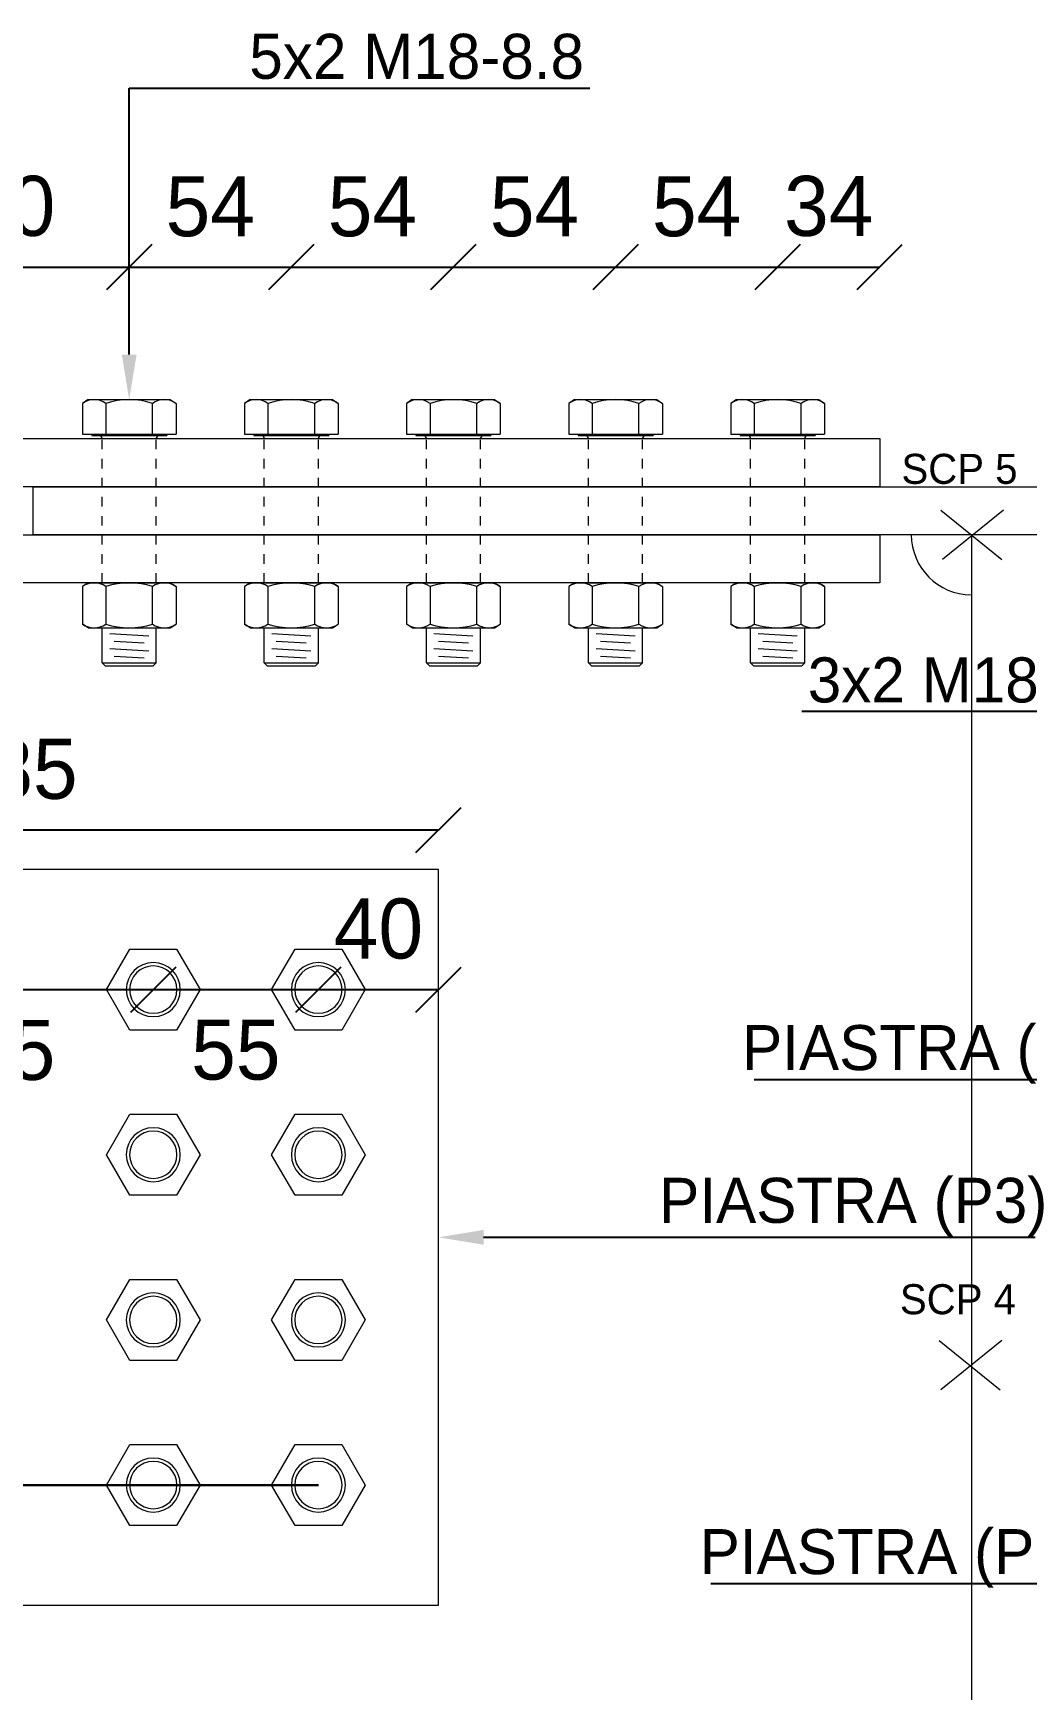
# Model space of a CAD drawing. Header units: millimetres. Extents: x -6949 to 549764, y -83146 to 127128.
# Drawn here: x 51144 to 51475, y -46361 to -45809 of the extents above; entities that cross this region are included whole.
import ezdxf
from ezdxf import colors
from ezdxf.entities.mleader import LeaderData, LeaderLine
from ezdxf.math import Vec2, Vec3

# ---------------------------------------------------------------- set-up
doc = ezdxf.new("R2010")
doc.units = ezdxf.units.MM
doc.linetypes.add('Tratto', pattern=[6.35, 3.175, -3.175])
for name, color, linetype, lineweight in [('bulloni', 5, 'Continuous', 9), ('piastra', 6, 'Continuous', 18), ('S-COLS', 7, 'Continuous', 18), ('tratteggio', 253, 'Tratto', 15)]:
    doc.layers.add(name, color=color, linetype=linetype, lineweight=lineweight)
doc.layers.add('quote', color=7, linetype='Continuous', lineweight=5, true_color=0x383838)
doc.styles.get("Standard").update_dxf_attribs({"font": ''})
doc.styles.get('Standard').set_extended_font_data('Bahnschrift Light')
doc.dimstyles.new('Q 1_15', dxfattribs={"dimtxt": 20, "dimasz": 15, "dimexe": 0.18, "dimexo": 0.0625, "dimgap": 10, "dimtad": 2, "dimdec": 0, "dimzin": 0, "dimdsep": 46, "dimtxsty": 'Standard', "dimblk": 'OBLIQUE', "dimcen": 0, "dimse1": 1, "dimse2": 1, "dimadec": 0, "dimazin": 0, "dimtfac": 1, "dimtdec": 0, "dimtofl": 0, "dimtmove": 1, "dimatfit": 3, "dimfxl": 1, "dimtolj": 1, "dimtzin": 0, "dimarcsym": 1})

# ---------------------------------------------------------------- blocks, each defined once
blk = doc.blocks.new('*U133')
at = {"layer": 'bulloni'}
blk.add_lwpolyline([(-15.59, 0), (-7.79, -13.5), (7.79, -13.5), (15.59, 0), (7.79, 13.5), (-7.79, 13.5)], close=True, dxfattribs=at)
for radius in [9, 7.88]:
    blk.add_circle((0, 0), radius, dxfattribs=at)
blk = doc.blocks.new('*U134')
at = {"color": 0, "linetype": 'ByBlock', "lineweight": -2, "transparency": 16777216}
for p in [(0, 0), (55, 0), (0, -55), (55, -55), (0, -110), (55, -110), (0, -165), (55, -165)]:
    blk.add_blockref('*U133', p, dxfattribs=at)
blk = doc.blocks.new('_Oblique')
at = {"color": 0, "linetype": 'ByBlock', "lineweight": -2}
blk.add_line((-0.5, -0.5), (0.5, 0.5), dxfattribs=at)
blk = doc.blocks.new('*D953')
at = {"layer": 'Defpoints', "color": 0, "transparency": 16777216}
for p in [(51278.8, -46074.46), (50993.78, -46087.64), (51278.8, -46087.64)]:
    blk.add_point(p, dxfattribs=at)
at = {"layer": 'quote', "color": 0, "lineweight": -2, "transparency": 16777216}
blk.add_line((50993.78, -46074.46), (51278.8, -46074.46), dxfattribs=at)
at = {"layer": 'quote', "color": 0, "lineweight": -2, "transparency": 16777216, "xscale": 15, "yscale": 15, "zscale": 15, "rotation": 180}
blk.add_blockref('_Oblique', (50993.78, -46074.46), dxfattribs=at)
at = {"layer": 'quote', "color": 0, "lineweight": -2, "transparency": 16777216, "xscale": 15, "yscale": 15, "zscale": 15}
blk.add_blockref('_Oblique', (51278.8, -46074.46), dxfattribs=at)
at = {"layer": 'quote', "color": 0, "transparency": 16777216, "insert": (51136.29, -46054.25), "char_height": 20, "attachment_point": 5}
blk.add_mtext('\\A1;285', dxfattribs=at)
blk = doc.blocks.new('*D955')
at = {"layer": 'Defpoints', "color": 0, "transparency": 16777216}
for p in [(51088.78, -46127.64), (51183.8, -46127.64), (51183.8, -46127.64)]:
    blk.add_point(p, dxfattribs=at)
at = {"layer": 'quote', "color": 0, "lineweight": -2, "transparency": 16777216}
blk.add_line((51088.78, -46127.64), (51183.8, -46127.64), dxfattribs=at)
at = {"layer": 'quote', "color": 0, "lineweight": -2, "transparency": 16777216, "xscale": 15, "yscale": 15, "zscale": 15, "rotation": 180}
blk.add_blockref('_Oblique', (51088.78, -46127.64), dxfattribs=at)
at = {"layer": 'quote', "color": 0, "lineweight": -2, "transparency": 16777216, "xscale": 15, "yscale": 15, "zscale": 15}
blk.add_blockref('_Oblique', (51183.8, -46127.64), dxfattribs=at)
at = {"layer": 'quote', "color": 0, "transparency": 16777216, "insert": (51136.29, -46147.85), "char_height": 20, "attachment_point": 5}
blk.add_mtext('\\A1;95', dxfattribs=at)
blk = doc.blocks.new('*D956')
at = {"layer": 'Defpoints', "color": 0, "transparency": 16777216}
for p in [(51183.8, -46127.64), (51238.8, -46127.64), (51238.8, -46127.64)]:
    blk.add_point(p, dxfattribs=at)
at = {"layer": 'quote', "color": 0, "lineweight": -2, "transparency": 16777216}
blk.add_line((51183.8, -46127.64), (51238.8, -46127.64), dxfattribs=at)
at = {"layer": 'quote', "color": 0, "lineweight": -2, "transparency": 16777216, "xscale": 15, "yscale": 15, "zscale": 15, "rotation": 180}
blk.add_blockref('_Oblique', (51183.8, -46127.64), dxfattribs=at)
at = {"layer": 'quote', "color": 0, "lineweight": -2, "transparency": 16777216, "xscale": 15, "yscale": 15, "zscale": 15}
blk.add_blockref('_Oblique', (51238.8, -46127.64), dxfattribs=at)
at = {"layer": 'quote', "color": 0, "transparency": 16777216, "insert": (51211.3, -46147.75), "char_height": 20, "attachment_point": 5}
blk.add_mtext('\\A1;55', dxfattribs=at)
blk = doc.blocks.new('*D957')
at = {"layer": 'Defpoints', "color": 0, "transparency": 16777216}
for p in [(51238.8, -46127.64), (51278.8, -46127.64), (51278.8, -46127.64)]:
    blk.add_point(p, dxfattribs=at)
at = {"layer": 'quote', "color": 0, "lineweight": -2, "transparency": 16777216}
blk.add_line((51238.8, -46127.64), (51278.8, -46127.64), dxfattribs=at)
at = {"layer": 'quote', "color": 0, "lineweight": -2, "transparency": 16777216, "xscale": 15, "yscale": 15, "zscale": 15, "rotation": 180}
blk.add_blockref('_Oblique', (51238.8, -46127.64), dxfattribs=at)
at = {"layer": 'quote', "color": 0, "lineweight": -2, "transparency": 16777216, "xscale": 15, "yscale": 15, "zscale": 15}
blk.add_blockref('_Oblique', (51278.8, -46127.64), dxfattribs=at)
at = {"layer": 'quote', "color": 0, "transparency": 16777216, "insert": (51258.8, -46107.42), "char_height": 20, "attachment_point": 5}
blk.add_mtext('\\A1;40', dxfattribs=at)
blk = doc.blocks.new('*D966')
at = {"layer": 'Defpoints', "color": 0, "transparency": 16777216}
for p in [(51175.78, -45886.98), (51096.8, -45931.14), (51175.78, -45931.14)]:
    blk.add_point(p, dxfattribs=at)
at = {"layer": 'quote', "color": 0, "lineweight": -2, "transparency": 16777216}
blk.add_line((51096.8, -45886.98), (51175.78, -45886.98), dxfattribs=at)
at = {"layer": 'quote', "color": 0, "lineweight": -2, "transparency": 16777216, "xscale": 15, "yscale": 15, "zscale": 15, "rotation": 180}
blk.add_blockref('_Oblique', (51096.8, -45886.98), dxfattribs=at)
at = {"layer": 'quote', "color": 0, "lineweight": -2, "transparency": 16777216, "xscale": 15, "yscale": 15, "zscale": 15}
blk.add_blockref('_Oblique', (51175.78, -45886.98), dxfattribs=at)
at = {"layer": 'quote', "color": 0, "transparency": 16777216, "insert": (51136.29, -45866.75), "char_height": 20, "attachment_point": 5}
blk.add_mtext('\\A1;80', dxfattribs=at)
blk = doc.blocks.new('*D967')
at = {"layer": 'Defpoints', "color": 0, "transparency": 16777216}
for p in [(51229.78, -45886.98), (51175.78, -45931.14), (51229.78, -45931.14)]:
    blk.add_point(p, dxfattribs=at)
at = {"layer": 'quote', "color": 0, "lineweight": -2, "transparency": 16777216}
blk.add_line((51175.78, -45886.98), (51229.78, -45886.98), dxfattribs=at)
at = {"layer": 'quote', "color": 0, "lineweight": -2, "transparency": 16777216, "xscale": 15, "yscale": 15, "zscale": 15, "rotation": 180}
blk.add_blockref('_Oblique', (51175.78, -45886.98), dxfattribs=at)
at = {"layer": 'quote', "color": 0, "lineweight": -2, "transparency": 16777216, "xscale": 15, "yscale": 15, "zscale": 15}
blk.add_blockref('_Oblique', (51229.78, -45886.98), dxfattribs=at)
at = {"layer": 'quote', "color": 0, "transparency": 16777216, "insert": (51202.78, -45866.88), "char_height": 20, "attachment_point": 5}
blk.add_mtext('\\A1;54', dxfattribs=at)
blk = doc.blocks.new('*D968')
at = {"layer": 'Defpoints', "color": 0, "transparency": 16777216}
for p in [(51283.78, -45886.98), (51229.78, -45931.14), (51283.78, -45931.14)]:
    blk.add_point(p, dxfattribs=at)
at = {"layer": 'quote', "color": 0, "lineweight": -2, "transparency": 16777216}
blk.add_line((51229.78, -45886.98), (51283.78, -45886.98), dxfattribs=at)
at = {"layer": 'quote', "color": 0, "lineweight": -2, "transparency": 16777216, "xscale": 15, "yscale": 15, "zscale": 15, "rotation": 180}
blk.add_blockref('_Oblique', (51229.78, -45886.98), dxfattribs=at)
at = {"layer": 'quote', "color": 0, "lineweight": -2, "transparency": 16777216, "xscale": 15, "yscale": 15, "zscale": 15}
blk.add_blockref('_Oblique', (51283.78, -45886.98), dxfattribs=at)
at = {"layer": 'quote', "color": 0, "transparency": 16777216, "insert": (51256.78, -45866.88), "char_height": 20, "attachment_point": 5}
blk.add_mtext('\\A1;54', dxfattribs=at)
blk = doc.blocks.new('*D969')
at = {"layer": 'Defpoints', "color": 0, "transparency": 16777216}
for p in [(51337.78, -45886.98), (51283.78, -45931.14), (51337.78, -45931.14)]:
    blk.add_point(p, dxfattribs=at)
at = {"layer": 'quote', "color": 0, "lineweight": -2, "transparency": 16777216}
blk.add_line((51283.78, -45886.98), (51337.78, -45886.98), dxfattribs=at)
at = {"layer": 'quote', "color": 0, "lineweight": -2, "transparency": 16777216, "xscale": 15, "yscale": 15, "zscale": 15, "rotation": 180}
blk.add_blockref('_Oblique', (51283.78, -45886.98), dxfattribs=at)
at = {"layer": 'quote', "color": 0, "lineweight": -2, "transparency": 16777216, "xscale": 15, "yscale": 15, "zscale": 15}
blk.add_blockref('_Oblique', (51337.78, -45886.98), dxfattribs=at)
at = {"layer": 'quote', "color": 0, "transparency": 16777216, "insert": (51310.78, -45866.88), "char_height": 20, "attachment_point": 5}
blk.add_mtext('\\A1;54', dxfattribs=at)
blk = doc.blocks.new('*D970')
at = {"layer": 'Defpoints', "color": 0, "transparency": 16777216}
for p in [(51391.78, -45886.98), (51337.78, -45931.14), (51391.78, -45931.14)]:
    blk.add_point(p, dxfattribs=at)
at = {"layer": 'quote', "color": 0, "lineweight": -2, "transparency": 16777216}
blk.add_line((51337.78, -45886.98), (51391.78, -45886.98), dxfattribs=at)
at = {"layer": 'quote', "color": 0, "lineweight": -2, "transparency": 16777216, "xscale": 15, "yscale": 15, "zscale": 15, "rotation": 180}
blk.add_blockref('_Oblique', (51337.78, -45886.98), dxfattribs=at)
at = {"layer": 'quote', "color": 0, "lineweight": -2, "transparency": 16777216, "xscale": 15, "yscale": 15, "zscale": 15}
blk.add_blockref('_Oblique', (51391.78, -45886.98), dxfattribs=at)
at = {"layer": 'quote', "color": 0, "transparency": 16777216, "insert": (51364.78, -45866.88), "char_height": 20, "attachment_point": 5}
blk.add_mtext('\\A1;54', dxfattribs=at)
blk = doc.blocks.new('*D971')
at = {"layer": 'Defpoints', "color": 0, "transparency": 16777216}
for p in [(51425.78, -45886.98), (51391.78, -45931.14), (51425.78, -45944.14)]:
    blk.add_point(p, dxfattribs=at)
at = {"layer": 'quote', "color": 0, "lineweight": -2, "transparency": 16777216}
blk.add_line((51391.78, -45886.98), (51425.78, -45886.98), dxfattribs=at)
at = {"layer": 'quote', "color": 0, "lineweight": -2, "transparency": 16777216, "xscale": 15, "yscale": 15, "zscale": 15, "rotation": 180}
blk.add_blockref('_Oblique', (51391.78, -45886.98), dxfattribs=at)
at = {"layer": 'quote', "color": 0, "lineweight": -2, "transparency": 16777216, "xscale": 15, "yscale": 15, "zscale": 15}
blk.add_blockref('_Oblique', (51425.78, -45886.98), dxfattribs=at)
at = {"layer": 'quote', "color": 0, "transparency": 16777216, "insert": (51408.78, -45866.77), "char_height": 20, "attachment_point": 5}
blk.add_mtext('\\A1;34', dxfattribs=at)
blk = doc.blocks.new('*D972')
at = {"layer": 'Defpoints', "color": 0, "transparency": 16777216}
for p in [(51128.8, -46210.14), (51143.8, -46210.14), (51143.8, -46506.45)]:
    blk.add_point(p, dxfattribs=at)
at = {"layer": 'quote', "color": 0, "lineweight": -2, "transparency": 16777216}
for p, q in [((51128.8, -46506.45), (51113.8, -46506.45)), ((51128.8, -46506.45), (51143.8, -46506.45)), ((51136.3, -46506.45), (51135.86, -46544.13)), ((51143.8, -46506.45), (51158.8, -46506.45)), ((51135.86, -46544.13), (51177.26, -46544.13))]:
    blk.add_line(p, q, dxfattribs=at)
at = {"layer": 'quote', "color": 0, "lineweight": -2, "transparency": 16777216, "xscale": 15, "yscale": 15, "zscale": 15}
blk.add_blockref('_Oblique', (51128.8, -46506.45), dxfattribs=at)
at = {"layer": 'quote', "color": 0, "lineweight": -2, "transparency": 16777216, "xscale": 15, "yscale": 15, "zscale": 15, "rotation": 180}
blk.add_blockref('_Oblique', (51143.8, -46506.45), dxfattribs=at)
at = {"layer": 'quote', "color": 0, "transparency": 16777216, "insert": (51156.56, -46524.03), "char_height": 20, "attachment_point": 5}
blk.add_mtext('\\A1;15', dxfattribs=at)
blk = doc.blocks.new('x')
at = {"layer": 'quote', "color": 1, "lineweight": 20}
for p, q in [((12519.77, -46826.46), (12540.09, -46842.86)), ((12540.61, -46826.46), (12520.29, -46842.86))]:
    blk.add_line(p, q, dxfattribs=at)

msp = doc.modelspace()

# ---------------------------------------------------------------- linework, layer by layer
at = {"layer": 'bulloni'}
for p, q in [((51162.08, -45931.14), (51160.19, -45932.4)), ((51160.19, -45932.4), (51160.19, -45942.64)), ((51162.08, -45931.14), (51189.48, -45931.14)), ((51167.99, -45932.4), (51167.99, -45942.64)), ((51183.58, -45942.64), (51183.58, -45932.4)), ((51189.48, -45931.14), (51191.37, -45932.4)), ((51191.37, -45932.4), (51191.37, -45942.64)), ((51216.08, -45931.14), (51214.19, -45932.4)), ((51214.19, -45932.4), (51214.19, -45942.64)), ((51216.08, -45931.14), (51243.48, -45931.14)), ((51221.99, -45932.4), (51221.99, -45942.64)), ((51237.58, -45942.64), (51237.58, -45932.4)), ((51243.48, -45931.14), (51245.37, -45932.4)), ((51245.37, -45932.4), (51245.37, -45942.64)), ((51270.08, -45931.14), (51268.19, -45932.4)), ((51268.19, -45932.4), (51268.19, -45942.64)), ((51270.08, -45931.14), (51297.48, -45931.14)), ((51275.99, -45932.4), (51275.99, -45942.64)), ((51291.58, -45942.64), (51291.58, -45932.4)), ((51297.48, -45931.14), (51299.37, -45932.4)), ((51299.37, -45932.4), (51299.37, -45942.64)), ((51324.08, -45931.14), (51322.19, -45932.4)), ((51322.19, -45932.4), (51322.19, -45942.64)), ((51324.08, -45931.14), (51351.48, -45931.14)), ((51329.99, -45932.4), (51329.99, -45942.64)), ((51345.58, -45942.64), (51345.58, -45932.4)), ((51351.48, -45931.14), (51353.37, -45932.4)), ((51353.37, -45932.4), (51353.37, -45942.64)), ((51378.08, -45931.14), (51376.19, -45932.4)), ((51376.19, -45932.4), (51376.19, -45942.64)), ((51378.08, -45931.14), (51405.48, -45931.14)), ((51383.99, -45932.4), (51383.99, -45942.64)), ((51399.58, -45942.64), (51399.58, -45932.4)), ((51405.48, -45931.14), (51407.37, -45932.4)), ((51407.37, -45932.4), (51407.37, -45942.64)), ((51160.19, -45942.64), (51191.37, -45942.64)), ((51163.28, -45942.64), (51163.28, -45943.14)), ((51163.28, -45943.14), (51188.28, -45943.14)), ((51188.28, -45942.64), (51188.28, -45943.14)), ((51214.19, -45942.64), (51245.37, -45942.64)), ((51217.28, -45942.64), (51217.28, -45943.14)), ((51217.28, -45943.14), (51242.28, -45943.14)), ((51242.28, -45942.64), (51242.28, -45943.14)), ((51268.19, -45942.64), (51299.37, -45942.64)), ((51271.28, -45942.64), (51271.28, -45943.14)), ((51271.28, -45943.14), (51296.28, -45943.14)), ((51296.28, -45942.64), (51296.28, -45943.14)), ((51322.19, -45942.64), (51353.37, -45942.64)), ((51325.28, -45942.64), (51325.28, -45943.14)), ((51325.28, -45943.14), (51350.28, -45943.14)), ((51350.28, -45942.64), (51350.28, -45943.14)), ((51376.19, -45942.64), (51407.37, -45942.64)), ((51379.28, -45942.64), (51379.28, -45943.14)), ((51379.28, -45943.14), (51404.28, -45943.14)), ((51404.28, -45942.64), (51404.28, -45943.14)), ((51162.08, -45992.14), (51160.19, -45993.4)), ((51160.19, -45993.4), (51160.19, -46005.89)), ((51162.08, -45992.14), (51189.48, -45992.14)), ((51167.99, -45993.4), (51167.99, -46005.89)), ((51183.58, -46005.89), (51183.58, -45993.4)), ((51189.48, -45992.14), (51191.37, -45993.4)), ((51191.37, -45993.4), (51191.37, -46005.89)), ((51216.08, -45992.14), (51214.19, -45993.4)), ((51214.19, -45993.4), (51214.19, -46005.89)), ((51216.08, -45992.14), (51243.48, -45992.14)), ((51221.99, -45993.4), (51221.99, -46005.89)), ((51237.58, -46005.89), (51237.58, -45993.4)), ((51243.48, -45992.14), (51245.37, -45993.4)), ((51245.37, -45993.4), (51245.37, -46005.89)), ((51270.08, -45992.14), (51268.19, -45993.4)), ((51268.19, -45993.4), (51268.19, -46005.89)), ((51270.08, -45992.14), (51297.48, -45992.14)), ((51275.99, -45993.4), (51275.99, -46005.89)), ((51291.58, -46005.89), (51291.58, -45993.4)), ((51297.48, -45992.14), (51299.37, -45993.4)), ((51299.37, -45993.4), (51299.37, -46005.89)), ((51324.08, -45992.14), (51322.19, -45993.4)), ((51322.19, -45993.4), (51322.19, -46005.89)), ((51324.08, -45992.14), (51351.48, -45992.14)), ((51329.99, -45993.4), (51329.99, -46005.89)), ((51345.58, -46005.89), (51345.58, -45993.4)), ((51351.48, -45992.14), (51353.37, -45993.4)), ((51353.37, -45993.4), (51353.37, -46005.89)), ((51378.08, -45992.14), (51376.19, -45993.4)), ((51376.19, -45993.4), (51376.19, -46005.89)), ((51378.08, -45992.14), (51405.48, -45992.14)), ((51383.99, -45993.4), (51383.99, -46005.89)), ((51399.58, -46005.89), (51399.58, -45993.4)), ((51405.48, -45992.14), (51407.37, -45993.4)), ((51407.37, -45993.4), (51407.37, -46005.89)), ((51162.08, -46007.14), (51160.19, -46005.89)), ((51189.48, -46007.14), (51191.37, -46005.89)), ((51216.08, -46007.14), (51214.19, -46005.89)), ((51243.48, -46007.14), (51245.37, -46005.89)), ((51270.08, -46007.14), (51268.19, -46005.89)), ((51297.48, -46007.14), (51299.37, -46005.89)), ((51324.08, -46007.14), (51322.19, -46005.89)), ((51351.48, -46007.14), (51353.37, -46005.89)), ((51378.08, -46007.14), (51376.19, -46005.89)), ((51405.48, -46007.14), (51407.37, -46005.89)), ((51162.08, -46007.14), (51189.48, -46007.14)), ((51166.78, -46018.77), (51166.78, -46007.14)), ((51182.28, -46009.88), (51169.28, -46009.15)), ((51180.78, -46012.29), (51170.78, -46011.74)), ((51184.78, -46018.77), (51184.78, -46007.14)), ((51216.08, -46007.14), (51243.48, -46007.14)), ((51220.78, -46018.77), (51220.78, -46007.14)), ((51236.28, -46009.88), (51223.28, -46009.15)), ((51234.78, -46012.29), (51224.78, -46011.74)), ((51238.78, -46018.77), (51238.78, -46007.14)), ((51270.08, -46007.14), (51297.48, -46007.14)), ((51274.78, -46018.77), (51274.78, -46007.14)), ((51290.28, -46009.88), (51277.28, -46009.15)), ((51288.78, -46012.29), (51278.78, -46011.74)), ((51292.78, -46018.77), (51292.78, -46007.14)), ((51324.08, -46007.14), (51351.48, -46007.14)), ((51328.78, -46018.77), (51328.78, -46007.14)), ((51344.28, -46009.88), (51331.28, -46009.15)), ((51342.78, -46012.29), (51332.78, -46011.74)), ((51346.78, -46018.77), (51346.78, -46007.14)), ((51378.08, -46007.14), (51405.48, -46007.14)), ((51382.78, -46018.77), (51382.78, -46007.14)), ((51398.28, -46009.88), (51385.28, -46009.15)), ((51396.78, -46012.29), (51386.78, -46011.74)), ((51400.78, -46018.77), (51400.78, -46007.14)), ((51182.28, -46014.88), (51169.28, -46014.15)), ((51180.78, -46017.29), (51170.78, -46016.74)), ((51236.28, -46014.88), (51223.28, -46014.15)), ((51234.78, -46017.29), (51224.78, -46016.74)), ((51290.28, -46014.88), (51277.28, -46014.15)), ((51288.78, -46017.29), (51278.78, -46016.74)), ((51344.28, -46014.88), (51331.28, -46014.15)), ((51342.78, -46017.29), (51332.78, -46016.74)), ((51398.28, -46014.88), (51385.28, -46014.15)), ((51396.78, -46017.29), (51386.78, -46016.74)), ((51166.78, -46018.77), (51167.78, -46019.77)), ((51166.78, -46018.77), (51184.78, -46018.77)), ((51167.78, -46019.77), (51183.78, -46019.77)), ((51183.78, -46019.77), (51184.78, -46018.77)), ((51220.78, -46018.77), (51221.78, -46019.77)), ((51220.78, -46018.77), (51238.78, -46018.77)), ((51221.78, -46019.77), (51237.78, -46019.77)), ((51237.78, -46019.77), (51238.78, -46018.77)), ((51274.78, -46018.77), (51275.78, -46019.77)), ((51274.78, -46018.77), (51292.78, -46018.77)), ((51275.78, -46019.77), (51291.78, -46019.77)), ((51291.78, -46019.77), (51292.78, -46018.77)), ((51328.78, -46018.77), (51329.78, -46019.77)), ((51328.78, -46018.77), (51346.78, -46018.77)), ((51329.78, -46019.77), (51345.78, -46019.77)), ((51345.78, -46019.77), (51346.78, -46018.77)), ((51382.78, -46018.77), (51383.78, -46019.77)), ((51382.78, -46018.77), (51400.78, -46018.77)), ((51383.78, -46019.77), (51399.78, -46019.77)), ((51399.78, -46019.77), (51400.78, -46018.77))]:
    msp.add_line(p, q, dxfattribs=at)
for centre, radius, start, end in [((51164.09, -45937.82), 6.67, 54.2621, 125.7379), ((51175.78, -45955.95), 24.8, 71.6858, 108.3142), ((51187.47, -45937.82), 6.67, 54.2621, 125.7379), ((51218.09, -45937.82), 6.67, 54.2621, 125.7379), ((51229.78, -45955.95), 24.8, 71.6858, 108.3142), ((51241.47, -45937.82), 6.67, 54.2621, 125.7379), ((51272.09, -45937.82), 6.67, 54.2621, 125.7379), ((51283.78, -45955.95), 24.8, 71.6858, 108.3142), ((51295.47, -45937.82), 6.67, 54.2621, 125.7379), ((51326.09, -45937.82), 6.67, 54.2621, 125.7379), ((51337.78, -45955.95), 24.8, 71.6858, 108.3142), ((51349.47, -45937.82), 6.67, 54.2621, 125.7379), ((51380.09, -45937.82), 6.67, 54.2621, 125.7379), ((51391.78, -45955.95), 24.8, 71.6858, 108.3142), ((51403.47, -45937.82), 6.67, 54.2621, 125.7379), ((51165.78, -45944.14), 1, 0, 90), ((51185.78, -45944.14), 1, 90, 180), ((51219.78, -45944.14), 1, 0, 90), ((51239.78, -45944.14), 1, 90, 180), ((51273.78, -45944.14), 1, 0, 90), ((51293.78, -45944.14), 1, 90, 180), ((51327.78, -45944.14), 1, 0, 90), ((51347.78, -45944.14), 1, 90, 180), ((51381.78, -45944.14), 1, 0, 90), ((51401.78, -45944.14), 1, 90, 180), ((51164.09, -45998.82), 6.67, 54.2621, 125.7379), ((51175.78, -46016.95), 24.8, 71.6858, 108.3142), ((51187.47, -45998.82), 6.67, 54.2621, 125.7379), ((51218.09, -45998.82), 6.67, 54.2621, 125.7379), ((51229.78, -46016.95), 24.8, 71.6858, 108.3142), ((51241.47, -45998.82), 6.67, 54.2621, 125.7379), ((51272.09, -45998.82), 6.67, 54.2621, 125.7379), ((51283.78, -46016.95), 24.8, 71.6858, 108.3142), ((51295.47, -45998.82), 6.67, 54.2621, 125.7379), ((51326.09, -45998.82), 6.67, 54.2621, 125.7379), ((51337.78, -46016.95), 24.8, 71.6858, 108.3142), ((51349.47, -45998.82), 6.67, 54.2621, 125.7379), ((51380.09, -45998.82), 6.67, 54.2621, 125.7379), ((51391.78, -46016.95), 24.8, 71.6858, 108.3142), ((51403.47, -45998.82), 6.67, 54.2621, 125.7379), ((51164.09, -46000.47), 6.67, 234.2621, 305.7379), ((51175.78, -45982.34), 24.8, 251.6858, 288.3142), ((51187.47, -46000.47), 6.67, 234.2621, 305.7379), ((51218.09, -46000.47), 6.67, 234.2621, 305.7379), ((51229.78, -45982.34), 24.8, 251.6858, 288.3142), ((51241.47, -46000.47), 6.67, 234.2621, 305.7379), ((51272.09, -46000.47), 6.67, 234.2621, 305.7379), ((51283.78, -45982.34), 24.8, 251.6858, 288.3142), ((51295.47, -46000.47), 6.67, 234.2621, 305.7379), ((51326.09, -46000.47), 6.67, 234.2621, 305.7379), ((51337.78, -45982.34), 24.8, 251.6858, 288.3142), ((51349.47, -46000.47), 6.67, 234.2621, 305.7379), ((51380.09, -46000.47), 6.67, 234.2621, 305.7379), ((51391.78, -45982.34), 24.8, 251.6858, 288.3142), ((51403.47, -46000.47), 6.67, 234.2621, 305.7379)]:
    msp.add_arc(centre, radius, start, end, dxfattribs=at)
at = {"layer": 'piastra'}
for points in [[(51425.78, -45960.14), (50846.8, -45960.14), (50846.8, -45944.14), (51425.78, -45944.14)], [(51425.78, -45992.14), (50846.8, -45992.14), (50846.8, -45976.14), (51425.78, -45976.14)], [(51278.8, -46087.64), (50993.78, -46087.64), (50993.78, -46332.64), (51278.8, -46332.64)]]:
    msp.add_lwpolyline(points, close=True, dxfattribs=at)
msp.add_lwpolyline([(51669.52, -45976.14), (51143.78, -45976.14), (51143.78, -45960.14), (52225.8, -45960.14), (52225.8, -45976.14), (51700.06, -45976.14)], dxfattribs=at)
msp.add_arc((51456.29, -45976.14), 20, 180, 270, dxfattribs=at)
at = {"layer": 'S-COLS'}
msp.add_line((51456.29, -45976.14), (51456.29, -46444.14), dxfattribs=at)
at = {"layer": 'tratteggio'}
for points in [[(51166.78, -45992.14), (51166.78, -45944.14)], [(51184.78, -45992.14), (51184.78, -45944.14)], [(51220.78, -45992.14), (51220.78, -45944.14)], [(51238.78, -45992.14), (51238.78, -45944.14)], [(51274.78, -45992.14), (51274.78, -45944.14)], [(51292.78, -45992.14), (51292.78, -45944.14)], [(51328.78, -45992.14), (51328.78, -45944.14)], [(51346.78, -45992.14), (51346.78, -45944.14)], [(51382.78, -45992.14), (51382.78, -45944.14)], [(51400.78, -45992.14), (51400.78, -45944.14)]]:
    msp.add_lwpolyline(points, dxfattribs=at)

# ---------------------------------------------------------------- block references
at = {"xscale": -1}
msp.add_blockref('*U134', (51238.8, -46127.64), dxfattribs=at)
at = {"layer": 'quote'}
for p in [(38926.36, 858.52), (38925.84, 581.96)]:
    msp.add_blockref('x', p, dxfattribs=at)

# ---------------------------------------------------------------- texts
at = {"layer": 'quote', "color": 1, "char_height": 10, "attachment_point": 1}
for s, insert in [('SCP 5', (51433.01, -45949.2)), ('SCP 4', (51432.5, -46225.75))]:
    msp.add_mtext_dynamic_manual_height_columns(s, width=110.5549, gutter_width=1, heights=[0], dxfattribs=dict(at, insert=insert))

# ---------------------------------------------------------------- dimensions: what is measured, and where the dimension line sits
at = {"layer": 'quote'}
dim = msp.add_linear_dim(base=(51175.78, -45886.98), p1=(51096.8, -45931.14), p2=(51175.78, -45931.14), text='80', dimstyle='Q 1_15', dxfattribs=at)
dim.commit()
dim.dimension.update_dxf_attribs({"geometry": '*D966', "text_midpoint": (51136.29, -45866.75)})
for base, p1, p2, picture, middle in [((51229.78, -45886.98), (51175.78, -45931.14), (51229.78, -45931.14), '*D967', (51202.78, -45866.88)), ((51283.78, -45886.98), (51229.78, -45931.14), (51283.78, -45931.14), '*D968', (51256.78, -45866.88)), ((51337.78, -45886.98), (51283.78, -45931.14), (51337.78, -45931.14), '*D969', (51310.78, -45866.88)), ((51391.78, -45886.98), (51337.78, -45931.14), (51391.78, -45931.14), '*D970', (51364.78, -45866.88)), ((51278.8, -46074.46), (50993.78, -46087.64), (51278.8, -46087.64), '*D953', (51136.29, -46054.25)), ((51183.8, -46127.64), (51088.78, -46127.64), (51183.8, -46127.64), '*D955', (51136.29, -46147.85)), ((51238.8, -46127.64), (51183.8, -46127.64), (51238.8, -46127.64), '*D956', (51211.3, -46147.75))]:
    dim = msp.add_linear_dim(base=base, p1=p1, p2=p2, dimstyle='Q 1_15', dxfattribs=at)
    dim.commit()
    dim.dimension.update_dxf_attribs({"geometry": picture, "text_midpoint": middle})
for base, p1, p2, picture, middle in [((51425.78, -45886.98), (51391.78, -45931.14), (51425.78, -45944.14), '*D971', (51408.78, -45886.98)), ((51278.8, -46127.64), (51238.8, -46127.64), (51278.8, -46127.64), '*D957', (51258.8, -46127.64))]:
    dim = msp.add_linear_dim(base=base, p1=p1, p2=p2, dimstyle='Q 1_15', dxfattribs=at)
    dim.commit()
    dim.dimension.update_dxf_attribs({"geometry": picture, "text_midpoint": middle, "dimtype": 160})
dim = msp.add_linear_dim(base=(51143.8, -46506.45), p1=(51128.8, -46210.14), p2=(51143.8, -46210.14), angle=0, dimstyle='Q 1_15', dxfattribs=at)
dim.commit()
dim.dimension.update_dxf_attribs({"geometry": '*D972', "text_midpoint": (51145.86, -46544.13), "dimtype": 161})

# ---------------------------------------------------------------- leaders
ml = msp.add_multileader_mtext('Standard', dxfattribs=at)
ml.set_content('5x2 M18-8.8', color=256)
ml.set_leader_properties()
ml.build(insert=Vec2(0, 0))
ml.multileader.update_dxf_attribs({"text_left_attachment_type": 5, "text_right_attachment_type": 6, "dogleg_length": 30, "arrow_head_size": 15})
ctx = ml.context
ctx.base_point, ctx.char_height, ctx.arrow_head_size, ctx.landing_gap_size, ctx.plane_origin = Vec3(51205.78, -45827.47), 15, 15, 10, Vec3(51175.78, -45931.14)
ctx.left_attachment, ctx.right_attachment = 5, 6
notes = []
notes.append((ctx, [(0, (1, 1, 0), (51175.78, -45827.47), (1, 0), 30, [(0, [(51175.78, -45931.14)], 0, [])])]))
ctx.mtext.insert, ctx.mtext.flow_direction = Vec3(51215.78, -45809.31), 5
ml = msp.add_multileader_mtext('Standard', dxfattribs=at)
ml.set_content('3x2 M18-8.8', color=256)
ml.set_leader_properties()
ml.build(insert=Vec2(0, 0))
ml.multileader.update_dxf_attribs({"text_left_attachment_type": 5, "text_right_attachment_type": 6, "dogleg_length": 30, "arrow_head_size": 15})
ctx = ml.context
ctx.base_point, ctx.char_height, ctx.arrow_head_size, ctx.landing_gap_size, ctx.plane_origin = Vec3(51394.94, -46035.14), 15, 15, 10, Vec3(51423.21, -46283.61)
ctx.left_attachment, ctx.right_attachment, ctx.text_align_type = 5, 6, 2
notes.append((ctx, [(1, (1, 1, 0), (51553.3, -46034.99), (-1, 0), 30, [(0, [(51639.66, -46035.14)], 0, [])])]))
ctx.mtext.insert, ctx.mtext.alignment, ctx.mtext.flow_direction = Vec3(51513.3, -46016.99), 3, 5
ml = msp.add_multileader_mtext('Standard', dxfattribs=at)
ml.set_content('PIASTRA (P7)', color=256)
ml.set_leader_properties()
ml.build(insert=Vec2(0, 0))
ml.multileader.update_dxf_attribs({"text_left_attachment_type": 5, "text_right_attachment_type": 6, "dogleg_length": 30, "arrow_head_size": 15})
ctx = ml.context
ctx.base_point, ctx.char_height, ctx.arrow_head_size, ctx.landing_gap_size, ctx.plane_origin = Vec3(51377.91, -46159.28), 15, 15, 10, Vec3(51638.68, -46103.91)
ctx.left_attachment, ctx.right_attachment, ctx.text_align_type = 5, 6, 2
notes.append((ctx, [(0, (1, 1, 0), (51549.22, -46157.68), (-1, 0), 30, [(0, [(51667.29, -46159.28)], 0, [])])]))
ctx.mtext.insert, ctx.mtext.alignment, ctx.mtext.flow_direction = Vec3(51509.22, -46139.45), 3, 5
ml = msp.add_multileader_mtext('Standard', dxfattribs=at)
ml.set_content('PIASTRA (P3)', color=256)
ml.set_leader_properties()
ml.build(insert=Vec2(0, 0))
ml.multileader.update_dxf_attribs({"text_left_attachment_type": 5, "text_right_attachment_type": 6, "dogleg_length": 30, "arrow_head_size": 15})
ctx = ml.context
ctx.base_point, ctx.char_height, ctx.arrow_head_size, ctx.landing_gap_size, ctx.plane_origin = Vec3(51342.31, -46210.14), 15, 15, 10, Vec3(51250.19, -46132.06)
ctx.left_attachment, ctx.right_attachment = 5, 6
notes.append((ctx, [(1, (1, 1, 0), (51312.31, -46210.14), (1, 0), 30, [(0, [(51278.8, -46210.14)], 0, [])])]))
ctx.mtext.insert, ctx.mtext.flow_direction = Vec3(51352.31, -46190.32), 5
ml = msp.add_multileader_mtext('Standard', dxfattribs=at)
ml.set_content('4+4+4+4 M18-8.8', color=256)
ml.set_leader_properties()
ml.build(insert=Vec2(0, 0))
ml.multileader.update_dxf_attribs({"text_left_attachment_type": 5, "text_right_attachment_type": 6, "dogleg_length": 30, "arrow_head_size": 15})
ctx = ml.context
ctx.base_point, ctx.char_height, ctx.arrow_head_size, ctx.landing_gap_size, ctx.plane_origin = Vec3(51166.28, -46384.16), 15, 15, 10, Vec3(51033.78, -46292.64)
ctx.left_attachment, ctx.right_attachment = 5, 6
notes.append((ctx, [(0, (1, 1, 0), (51136.28, -46384.16), (1, 0), 30, [(2, [(51033.78, -46292.64), (51238.8, -46292.64), (51183.8, -46292.64), (51088.78, -46292.64)], 0, [])])]))
ctx.mtext.insert, ctx.mtext.flow_direction = Vec3(51176.28, -46366), 5
ml = msp.add_multileader_mtext('Standard', dxfattribs=at)
ml.set_content('PIASTRA (P17)', color=256)
ml.set_leader_properties()
ml.build(insert=Vec2(0, 0))
ml.multileader.update_dxf_attribs({"text_left_attachment_type": 5, "text_right_attachment_type": 6, "dogleg_length": 30, "arrow_head_size": 15})
ctx = ml.context
ctx.base_point, ctx.char_height, ctx.arrow_head_size, ctx.landing_gap_size, ctx.plane_origin = Vec3(51367.91, -46327.14), 15, 15, 10, Vec3(51646.18, -46271.77)
ctx.left_attachment, ctx.right_attachment, ctx.text_align_type = 5, 6, 2
notes.append((ctx, [(0, (1, 1, 0), (51546.25, -46325.54), (-1, 0), 30, [(0, [(51681.04, -46327.14)], 0, [])])]))
ctx.mtext.insert, ctx.mtext.alignment, ctx.mtext.flow_direction = Vec3(51506.25, -46307.32), 3, 5
for ctx, leaders in notes:
    for number, flags, end, landing, length, lines in leaders:
        leader = LeaderData()
        leader.index, (leader.has_last_leader_line, leader.has_dogleg_vector, leader.attachment_direction) = number, flags
        leader.last_leader_point, leader.dogleg_vector, leader.dogleg_length = Vec3(end), Vec3(landing), length
        for number, points, colour, breaks in lines:
            line = LeaderLine()
            line.index, line.vertices, line.color, line.breaks = number, Vec3.list(points), colors.encode_raw_color(colour), breaks
            leader.lines.append(line)
        ctx.leaders.append(leader)

doc.saveas('drawing.dxf')
